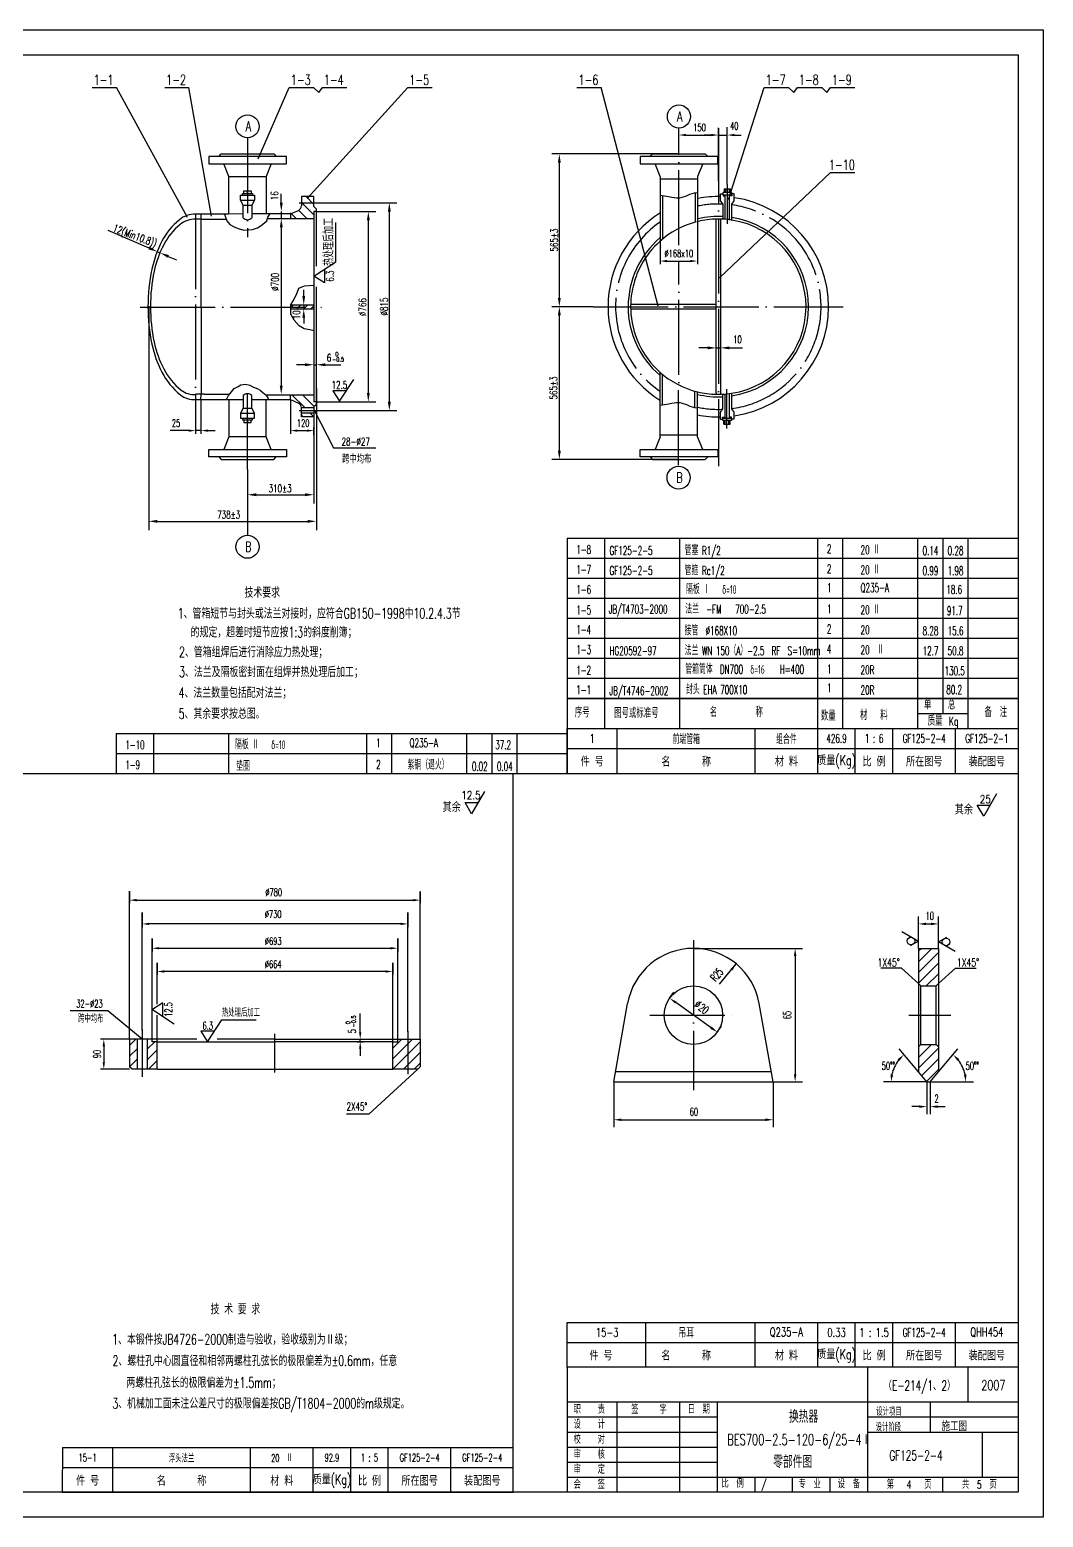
# Model space of a CAD drawing. Extents: x -187 to 2440, y 126 to 1474.
# Drawn here: x 1159 to 1563, y 126 to 720 of the extents above; entities that cross this region are included whole.
import ezdxf
from ezdxf.enums import TextEntityAlignment as Align

# ---------------------------------------------------------------- set-up
doc = ezdxf.new("R2010")
doc.units = 0
doc.header["$MEASUREMENT"] = 0
doc.linetypes.add('DASHDOT-M', pattern=[36, 30, -3, 0, -3])
doc.layers.get('0').update_dxf_attribs({"linetype": 'CONTINUOUS'})
for name, color, linetype in [('CDR_DWG1', 4, 'CONTINUOUS'), ('CDR_DWG2', 2, 'CONTINUOUS'), ('CDR_DWG3', 1, 'DASHDOT-M')]:
    doc.layers.add(name, color=color, linetype=linetype)
doc.styles.add('HZ', font='ROMANS', dxfattribs={"width": 0.7, "bigfont": 'HZ'})

msp = doc.modelspace()

# ---------------------------------------------------------------- linework, layer by layer
for p, q in [((722.24, 719.68), (1563.24, 719.68)), ((1563.24, 719.68), (1563.24, 125.68)), ((1183.68, 696.6), (1193.38, 696.6)), ((1221.69, 644.67), (1193.38, 696.6)), ((1212.6, 696.6), (1222.3, 696.6)), ((1231.23, 645.23), (1222.3, 696.6)), ((1249.89, 668.1), (1262.35, 696.6)), ((1262.35, 696.6), (1272.05, 696.6)), ((1269.53, 652.27), (1309.65, 696.6)), ((1272.05, 696.6), (1274.07, 694.59)), ((1274.07, 694.59), (1275.56, 696.6)), ((1275.56, 696.6), (1285.26, 696.6)), ((1309.65, 696.6), (1319.35, 696.6)), ((1377.16, 696.6), (1386.86, 696.6)), ((1409.57, 609.33), (1386.86, 696.6)), ((1437.68, 651.85), (1451.91, 696.6)), ((1451.91, 696.6), (1461.62, 696.6)), ((1461.62, 696.6), (1463.64, 694.59)), ((1463.64, 694.59), (1465.12, 696.6)), ((1465.12, 696.6), (1474.82, 696.6)), ((1474.82, 696.6), (1476.85, 694.59)), ((1476.85, 694.59), (1478.33, 696.6)), ((1478.33, 696.6), (1488.03, 696.6)), ((1417.82, 677.03), (1417.82, 678.88)), ((1420.62, 677.63), (1430.77, 677.63)), ((1430.77, 677.63), (1427.97, 677.63)), ((1433.57, 659.15), (1433.57, 680.54)), ((1433.57, 677.03), (1433.57, 678.88)), ((1433.57, 677.63), (1437.14, 677.63)), ((1433.57, 677.63), (1437.14, 677.63)), ((1437.14, 657.94), (1437.14, 680.71)), ((1437.14, 677.63), (1437.14, 678.88)), ((1439.94, 677.63), (1442.74, 677.63)), ((1417.82, 670.09), (1367.11, 670.09)), ((1370.11, 666.59), (1370.11, 612.59)), ((1433.97, 620.64), (1478.33, 662.67)), ((1478.33, 662.67), (1488.03, 662.67)), ((1259.14, 650.61), (1259.14, 654.11)), ((1259.14, 650.61), (1259.14, 654.11)), ((1410.41, 653.63), (1412.03, 653.29)), ((1420.84, 653.29), (1422.17, 653.98)), ((1422.17, 653.98), (1424.08, 654.51)), ((1424.08, 654.51), (1425.26, 654.69)), ((1269.37, 644.26), (1265.95, 647.68)), ((1272.16, 645.71), (1267.16, 650.71)), ((1272.16, 649.95), (1269.03, 653.09)), ((1273.15, 650.56), (1305.26, 650.56)), ((1412.03, 653.29), (1413.64, 653.11)), ((1413.64, 653.11), (1414.97, 652.76)), ((1414.97, 652.76), (1416.88, 652.58)), ((1416.88, 652.58), (1418.2, 652.58)), ((1418.2, 652.58), (1419.09, 652.76)), ((1419.09, 652.76), (1420.84, 653.29)), ((1236.53, 646.1), (1236.85, 644.89)), ((1236.85, 644.89), (1237.44, 643.37)), ((1237.44, 643.37), (1238.62, 641.96)), ((1238.62, 641.96), (1240.4, 640.91)), ((1251.15, 641.5), (1251.74, 642.08)), ((1251.74, 642.08), (1253.32, 643.37)), ((1262.81, 646.15), (1253.16, 646.13)), ((1253.32, 643.37), (1253.81, 644.79)), ((1253.81, 644.79), (1254.6, 646.08)), ((1254.6, 646.08), (1254.61, 646.13)), ((1259.14, 647.12), (1259.14, 644.27)), ((1259.14, 647.12), (1259.14, 644.27)), ((1265.13, 644.26), (1262.81, 646.58)), ((1262.81, 646.15), (1262.81, 644.26)), ((1273.23, 647.09), (1296.88, 647.09)), ((1280.86, 626.94), (1280.86, 642.74)), ((1293.88, 643.59), (1293.88, 574.59)), ((1302.26, 647.06), (1302.26, 571.11)), ((1425.22, 643.72), (1425.22, 626.06)), ((1206.44, 632.46), (1190.03, 639.55)), ((1240.4, 640.91), (1241.87, 640.33)), ((1241.87, 640.33), (1244.25, 639.62)), ((1244.25, 639.62), (1246.02, 639.73)), ((1246.02, 639.73), (1247.6, 639.97)), ((1247.6, 639.97), (1249.66, 640.56)), ((1249.66, 640.56), (1251.15, 641.5)), ((1259.12, 641.18), (1259.12, 577.59)), ((1209.71, 631.02), (1210.83, 630.56)), ((1410.31, 635.08), (1410.31, 626.06)), ((1214.05, 629.16), (1217.26, 627.77)), ((1272.16, 621.24), (1280.86, 626.94)), ((1276.33, 623.98), (1276.33, 618.61)), ((1413.11, 627.31), (1422.42, 627.31)), ((1276.33, 618.61), (1272.16, 621.24)), ((1263.87, 611.44), (1265.23, 613.97)), ((1265.23, 613.97), (1266.1, 616.51)), ((1266.1, 616.51), (1268.35, 617.4)), ((1268.1, 613.29), (1268.1, 615.76)), ((1268.35, 617.4), (1270.22, 617.56)), ((1270.22, 617.56), (1272.2, 617.71)), ((1206.22, 609.25), (1206.22, 519.87)), ((1263, 609.79), (1263.87, 611.44)), ((1263, 608.14), (1263, 609.79)), ((1263, 606.05), (1263, 608.14)), ((1264.24, 603.67), (1263, 606.05)), ((1263.35, 609.13), (1263.92, 609.7)), ((1265.15, 608.1), (1266.75, 609.7)), ((1267.98, 608.1), (1269.58, 609.7)), ((1268.1, 609.7), (1268.1, 608.14)), ((1270.81, 608.1), (1272.16, 609.45)), ((1383.51, 609.09), (1367.11, 609.09)), ((1383.51, 609.09), (1367.11, 609.09)), ((1266.23, 601.42), (1264.24, 603.67)), ((1268.22, 600.24), (1266.23, 601.42)), ((1268.1, 604.64), (1268.1, 602.33)), ((1270.59, 599.78), (1268.22, 600.24)), ((1370.11, 605.59), (1370.11, 550.73)), ((1272.2, 599.48), (1270.59, 599.78)), ((1268.66, 585.9), (1265.16, 585.9)), ((1272.16, 585.9), (1273.22, 585.9)), ((1276.72, 585.9), (1282.96, 585.9)), ((1239.3, 575.09), (1240.4, 576.38)), ((1240.4, 576.38), (1241.9, 577.2)), ((1241.9, 577.2), (1243.06, 577.94)), ((1243.06, 577.94), (1244.83, 578.1)), ((1244.83, 578.1), (1246.54, 577.69)), ((1246.54, 577.69), (1247.83, 577.04)), ((1247.83, 577.04), (1249.33, 576.38)), ((1250.91, 575.59), (1249.33, 576.38)), ((1273.17, 576.46), (1273.17, 530.49)), ((1282.34, 571.33), (1288.04, 580.03)), ((1224.93, 572.09), (1224.93, 558.35)), ((1227.09, 572.09), (1227.09, 558.35)), ((1237.25, 572.09), (1238.01, 573.62)), ((1238.01, 573.62), (1239.3, 575.09)), ((1250.91, 575.59), (1251.8, 574.85)), ((1251.8, 574.85), (1253.09, 573.8)), ((1253.09, 573.8), (1253.84, 572.49)), ((1253.84, 572.49), (1254.08, 572.09)), ((1262.81, 572.09), (1262.81, 573.91)), ((1262.81, 572.09), (1262.81, 573.91)), ((1262.81, 572.09), (1262.81, 558.35)), ((1262.81, 572.09), (1262.81, 558.35)), ((1268.48, 568.78), (1263.35, 573.91)), ((1272.29, 569.21), (1267.6, 573.91)), ((1273.23, 571.09), (1296.88, 571.09)), ((1279.71, 575.5), (1282.34, 571.33)), ((1285.08, 575.5), (1279.71, 575.5)), ((1412.03, 570.08), (1413.64, 570.26)), ((1413.64, 570.26), (1414.97, 570.61)), ((1414.97, 570.61), (1416.88, 570.79)), ((1416.88, 570.79), (1418.2, 570.79)), ((1418.2, 570.79), (1419.09, 570.61)), ((1419.09, 570.61), (1420.84, 570.08)), ((1267.93, 565.09), (1267.16, 565.86)), ((1272.16, 565.1), (1270.51, 566.75)), ((1272.16, 565.1), (1272.16, 530.44)), ((1272.33, 567.52), (1280.02, 552.71)), ((1273.15, 567.61), (1305.26, 567.61)), ((1410.41, 569.75), (1412.03, 570.08)), ((1420.84, 570.08), (1422.17, 569.39)), ((1422.17, 569.39), (1424.08, 568.86)), ((1424.08, 568.86), (1425.26, 568.68)), ((1222.13, 559.6), (1214.83, 559.6)), ((1227.09, 559.6), (1224.93, 559.6)), ((1229.89, 559.6), (1232.69, 559.6)), ((1229.89, 559.6), (1232.69, 559.6)), ((1265.61, 559.6), (1269.36, 559.6)), ((1272.16, 557.96), (1272.16, 560.85)), ((1280.02, 552.71), (1296.86, 552.71)), ((1417.71, 548.09), (1367.11, 548.09)), ((1245.66, 544.02), (1245.66, 517.83)), ((1249.16, 533.99), (1269.67, 533.99)), ((1273.17, 531.95), (1273.17, 519.87)), ((1209.72, 523.37), (1269.67, 523.37)), ((1523.24, 452.68), (1523.24, 516.68)), ((1373.25, 508.68), (1553.24, 508.68)), ((1373.25, 500.68), (1553.24, 500.68)), ((1373.25, 500.68), (1553.24, 500.68)), ((1373.25, 500.68), (1553.24, 500.68)), ((1373.25, 500.68), (1553.24, 500.68)), ((1373.25, 492.68), (1553.24, 492.68)), ((1373.25, 484.68), (1553.24, 484.68)), ((1373.25, 484.68), (1553.24, 484.68)), ((1373.25, 476.68), (1553.24, 476.68)), ((1373.25, 468.68), (1553.24, 468.68)), ((1373.25, 468.68), (1553.24, 468.68)), ((1373.25, 460.68), (1553.24, 460.68)), ((1373.25, 452.68), (1553.24, 452.68)), ((1553.24, 452.68), (1373.25, 452.68)), ((1523.24, 446.68), (1523.24, 452.68)), ((1513.24, 446.68), (1533.24, 446.68)), ((1343.25, 422.68), (1343.25, 438.68)), ((1193.25, 430.68), (1373.25, 430.68)), ((1373.24, 432.68), (1553.24, 432.68)), ((1373.25, 432.68), (1553.24, 432.68)), ((747.24, 422.68), (1553.24, 422.68)), ((1351.74, 135.68), (1351.74, 422.68)), ((1373.25, 422.68), (1553.24, 422.68)), ((1335.09, 406.57), (1332.52, 411.04)), ((1332.52, 411.04), (1337.67, 411.04)), ((1340.24, 415.5), (1335.09, 406.57)), ((1539.49, 405.63), (1536.91, 410.09)), ((1536.91, 410.09), (1542.07, 410.09)), ((1544.64, 414.55), (1539.49, 405.63)), ((1198.6, 316.56), (1198.6, 375.63)), ((1198.6, 375.53), (1198.6, 370.86)), ((1314.6, 316.43), (1314.6, 375.53)), ((1314.6, 375.53), (1314.6, 370.86)), ((1201.4, 372.11), (1311.8, 372.11)), ((1203.6, 320.19), (1203.6, 367.23)), ((1203.6, 367.23), (1203.6, 361.36)), ((1306.8, 362.61), (1206.4, 362.61)), ((1309.6, 319.46), (1309.6, 367.23)), ((1309.6, 367.23), (1309.6, 361.36)), ((1513.45, 352.84), (1513.45, 365.62)), ((1516.45, 362.62), (1518.45, 362.62)), ((1521.45, 352.84), (1521.45, 365.62)), ((1207.6, 356.81), (1207.6, 351.65)), ((1207.6, 316.56), (1207.6, 356.81)), ((1305.6, 356.73), (1305.6, 351.65)), ((1305.6, 316.52), (1305.6, 356.73)), ((1506.78, 359.61), (1513.45, 355.76)), ((1521.45, 355.42), (1524.78, 357.35)), ((1210.4, 352.9), (1302.8, 352.9)), ((1423.62, 352.84), (1467.22, 352.84)), ((1513.45, 355.76), (1510.11, 353.84)), ((1513.45, 347.45), (1518.84, 352.84)), ((1513.45, 351.69), (1514.6, 352.84)), ((1513.45, 343.2), (1521.45, 351.2)), ((1528.11, 351.57), (1521.45, 355.42)), ((1209.6, 330.59), (1209.6, 347.1)), ((1209.6, 347.1), (1209.6, 342.37)), ((1303.6, 315.53), (1303.6, 347.1)), ((1303.6, 347.1), (1303.6, 342.37)), ((1433.98, 338.57), (1440.72, 346.63)), ((1464.22, 349.84), (1464.22, 302.51)), ((1506.73, 344.9), (1498.48, 344.9)), ((1513.45, 338.84), (1506.73, 344.9)), ((1513.45, 338.96), (1521.45, 346.96)), ((1521.45, 338.84), (1528.16, 344.9)), ((1528.16, 344.9), (1536.41, 344.9)), ((1300.8, 343.62), (1212.4, 343.62)), ((1516.57, 337.84), (1521.45, 342.72)), ((1414.12, 332.95), (1415.86, 335.39)), ((1189.89, 327.84), (1174.89, 327.84)), ((1203.6, 316.58), (1189.89, 327.84)), ((1211.88, 331.06), (1207.72, 328.43)), ((1207.72, 328.43), (1216.42, 322.73)), ((1211.88, 325.7), (1211.88, 331.06)), ((1290.64, 319.38), (1290.64, 326.87)), ((1430.67, 321.14), (1416.56, 331.21)), ((1209.6, 314.44), (1209.6, 326.19)), ((1229.71, 315.58), (1235.42, 324.29)), ((1235.42, 324.29), (1249.17, 324.29)), ((1433.11, 319.4), (1434.86, 321.84)), ((1198.6, 316.56), (1187.05, 316.56)), ((1198.6, 314.03), (1201.15, 316.58)), ((1205.6, 312.55), (1208.64, 315.58)), ((1232.45, 319.75), (1227.09, 319.75)), ((1227.09, 319.75), (1229.71, 315.58)), ((1289.41, 316.58), (1291.89, 316.58)), ((1289.41, 315.58), (1291.89, 315.58)), ((1290.64, 315.58), (1290.64, 316.58)), ((1303.6, 308.73), (1311.46, 316.58)), ((1303.6, 312.97), (1307.22, 316.58)), ((1303.7, 304.58), (1314.6, 315.48)), ((1188.3, 313.76), (1188.3, 307.38)), ((1198.6, 309.79), (1201.6, 312.79)), ((1205.6, 308.31), (1209.6, 312.31)), ((1290.64, 312.78), (1290.64, 309.98)), ((1307.95, 304.58), (1314.6, 311.24)), ((1513.45, 303.48), (1505.69, 312.73)), ((1513.45, 309.26), (1518.69, 314.51)), ((1513.45, 305.02), (1521.45, 313.02)), ((1521.45, 303.48), (1529.2, 312.73)), ((1198.6, 304.58), (1187.05, 304.58)), ((1198.6, 305.55), (1201.6, 308.55)), ((1206.12, 304.58), (1209.6, 308.06)), ((1313.6, 304.58), (1294.05, 286.62)), ((1312.19, 304.58), (1314.6, 307)), ((1514.68, 302.01), (1521.45, 308.78)), ((1516.61, 299.7), (1521.45, 304.54)), ((1391.84, 299.51), (1391.84, 281.41)), ((1455.39, 299.51), (1455.39, 281.41)), ((1455.78, 299.51), (1467.22, 299.51)), ((1516.78, 299.51), (1499.52, 299.51)), ((1516.78, 299.51), (1516.78, 286.64)), ((1518.11, 299.51), (1518.11, 286.64)), ((1518.11, 299.51), (1535.37, 299.51)), ((1294.05, 286.62), (1285.22, 286.62)), ((1513.78, 289.64), (1510.78, 289.64)), ((1521.11, 289.64), (1524.11, 289.64)), ((1394.84, 284.41), (1452.39, 284.41)), ((1373.24, 195.49), (1553.24, 195.49)), ((1373.25, 195.49), (1553.24, 195.49)), ((1373.24, 185.71), (1553.24, 185.71)), ((1493.23, 135.71), (1493.23, 185.71)), ((1533.23, 171.71), (1533.23, 185.71)), ((1373.23, 171.71), (1553.23, 171.71)), ((1393.23, 135.71), (1393.23, 171.71)), ((1418.23, 135.71), (1418.23, 171.71)), ((1433.23, 135.71), (1433.23, 171.71)), ((1518.23, 159.71), (1518.23, 171.71)), ((1373.23, 165.71), (1433.23, 165.71)), ((1493.23, 165.71), (1553.23, 165.71)), ((1373.23, 159.71), (1433.23, 159.71)), ((1493.23, 159.71), (1553.23, 159.71)), ((1538.86, 159.71), (1538.86, 141.71)), ((1373.23, 153.71), (1433.23, 153.71)), ((1171.85, 145.49), (1351.85, 145.49)), ((1373.23, 147.71), (1433.23, 147.71)), ((1373.23, 141.71), (1553.23, 141.71)), ((1448.23, 135.71), (1448.23, 141.71)), ((1463.23, 135.71), (1463.23, 141.71)), ((1478.23, 135.71), (1478.23, 141.71)), ((1523.23, 135.71), (1523.23, 141.71)), ((1171.74, 135.68), (1351.74, 135.68)), ((1563.24, 125.68), (722.24, 125.68))]:
    msp.add_line(p, q)
for centre in [(1510.45, 355.76), (1524.45, 355.42)]:
    msp.add_circle(centre, 1.5)
for centre, radius, start, end in [((1224.93, 635.77), 10.31, 89.58685, 90), ((1516.78, 299.51), 14.25, 142.08086, 167.91914), ((1518.11, 299.51), 14.25, 12.08086, 37.91914)]:
    msp.add_arc(centre, radius, start, end)
for points in [[(1420.62, 678.1), (1420.62, 677.16), (1417.82, 677.63)], [(1430.77, 678.1), (1430.77, 677.16), (1433.57, 677.63)], [(1430.77, 678.1), (1430.77, 677.16), (1433.57, 677.63)], [(1439.94, 678.1), (1439.94, 677.16), (1437.14, 677.63)], [(1370.7, 666.59), (1369.53, 666.59), (1370.11, 670.09)], [(1259.73, 650.61), (1258.56, 650.61), (1259.14, 647.11)], [(1259.73, 650.61), (1258.56, 650.61), (1259.14, 647.11)], [(1302.85, 647.06), (1301.68, 647.06), (1302.26, 650.56)], [(1259.73, 640.76), (1258.56, 640.76), (1259.14, 644.26)], [(1259.73, 640.76), (1258.56, 640.76), (1259.14, 644.26)], [(1294.46, 643.59), (1293.3, 643.59), (1293.88, 647.09)], [(1206.21, 631.92), (1206.67, 632.99), (1209.65, 631.07)], [(1213.82, 628.63), (1214.28, 629.7), (1210.84, 630.55)], [(1413.11, 627.77), (1413.11, 626.84), (1410.31, 627.31)], [(1422.42, 627.77), (1422.42, 626.84), (1425.22, 627.31)], [(1268.69, 613.29), (1267.52, 613.29), (1268.1, 609.79)], [(1370.7, 612.59), (1369.53, 612.59), (1370.11, 609.09)], [(1268.69, 604.64), (1267.52, 604.64), (1268.1, 608.14)], [(1370.7, 605.59), (1369.53, 605.59), (1370.11, 609.09)], [(1268.66, 585.32), (1268.66, 586.49), (1272.16, 585.9)], [(1276.72, 585.32), (1276.72, 586.49), (1273.22, 585.9)], [(1259.7, 577.59), (1258.53, 577.59), (1259.12, 574.09)], [(1259.7, 577.59), (1258.53, 577.59), (1259.12, 574.09)], [(1294.46, 574.59), (1293.3, 574.59), (1293.88, 571.09)], [(1302.85, 571.11), (1301.68, 571.11), (1302.26, 567.61)], [(1222.13, 560.06), (1222.13, 559.13), (1224.93, 559.6)], [(1229.89, 560.06), (1229.89, 559.13), (1227.09, 559.6)], [(1265.61, 560.06), (1265.61, 559.13), (1262.81, 559.6)], [(1269.36, 560.06), (1269.36, 559.13), (1272.16, 559.6)], [(1370.7, 551.59), (1369.53, 551.59), (1370.11, 548.09)], [(1249.16, 533.4), (1249.16, 534.57), (1245.66, 533.99)], [(1268.66, 533.4), (1268.66, 534.57), (1272.16, 533.99)], [(1209.72, 522.79), (1209.72, 523.95), (1206.22, 523.37)], [(1269.67, 522.79), (1269.67, 523.95), (1273.17, 523.37)], [(1201.4, 372.58), (1201.4, 371.64), (1198.6, 372.11)], [(1311.8, 372.58), (1311.8, 371.64), (1314.6, 372.11)], [(1206.4, 363.08), (1206.4, 362.15), (1203.6, 362.61)], [(1306.8, 363.08), (1306.8, 362.15), (1309.6, 362.61)], [(1516.45, 363.12), (1516.45, 362.12), (1513.45, 362.62)], [(1518.45, 363.12), (1518.45, 362.12), (1521.45, 362.62)], [(1210.4, 353.37), (1210.4, 352.43), (1207.6, 352.9)], [(1302.8, 353.37), (1302.8, 352.43), (1305.6, 352.9)], [(1463.72, 349.84), (1464.72, 349.84), (1464.22, 352.84)], [(1438.42, 344.65), (1439.18, 344.01), (1440.72, 346.63)], [(1212.4, 344.08), (1212.4, 343.15), (1209.6, 343.62)], [(1300.8, 344.08), (1300.8, 343.15), (1303.6, 343.62)], [(1416.85, 331.62), (1416.27, 330.8), (1414.12, 332.95)], [(1430.96, 321.55), (1430.38, 320.73), (1433.11, 319.4)], [(1188.77, 313.76), (1187.84, 313.76), (1188.3, 316.56)], [(1291.11, 319.38), (1290.17, 319.38), (1290.64, 316.58)], [(1291.11, 312.78), (1290.17, 312.78), (1290.64, 315.58)], [(1505.89, 307.92), (1505.17, 308.62), (1507.62, 310.43)], [(1529, 307.92), (1529.72, 308.62), (1527.27, 310.43)], [(1188.77, 307.38), (1187.84, 307.38), (1188.3, 304.58)], [(1463.72, 302.51), (1464.72, 302.51), (1464.22, 299.51)], [(1502.34, 302.54), (1503.34, 302.44), (1502.52, 299.51)], [(1532.55, 302.54), (1531.55, 302.44), (1532.37, 299.51)], [(1513.78, 290.14), (1513.78, 289.14), (1516.78, 289.64)], [(1521.11, 290.14), (1521.11, 289.14), (1518.11, 289.64)], [(1394.84, 284.91), (1394.84, 283.91), (1391.84, 284.41)], [(1452.39, 284.91), (1452.39, 283.91), (1455.39, 284.41)]]:
    msp.add_solid(points)
at = {"layer": 'CDR_DWG1'}
for p, q in [((747.24, 709.68), (1553.24, 709.68)), ((1553.24, 709.68), (1553.24, 135.68)), ((1230.16, 669.09), (1230.16, 666.09)), ((1261.16, 669.09), (1230.16, 669.09)), ((1230.16, 666.09), (1261.16, 666.09)), ((1234.16, 669.09), (1235.16, 670.09)), ((1235.16, 670.09), (1256.16, 670.09)), ((1238.16, 661.09), (1236.16, 666.09)), ((1255.16, 666.09), (1253.16, 661.09)), ((1255.16, 666.09), (1255.16, 666.09)), ((1256.16, 670.09), (1257.16, 669.09)), ((1261.16, 666.09), (1261.16, 669.09)), ((1402.32, 669.09), (1402.32, 666.09)), ((1404.16, 669.09), (1402.32, 669.09)), ((1402.32, 666.09), (1404.16, 666.09)), ((1406.32, 669.09), (1404.16, 669.09)), ((1404.16, 666.09), (1406.33, 666.09)), ((1406.32, 669.09), (1407.32, 670.09)), ((1433.32, 669.09), (1406.32, 669.09)), ((1406.33, 666.09), (1408.35, 666.09)), ((1407.32, 670.09), (1408.62, 670.09)), ((1410.32, 661.09), (1408.32, 666.09)), ((1408.32, 666.09), (1433.32, 666.09)), ((1408.62, 670.09), (1428.32, 670.09)), ((1427.32, 666.09), (1425.32, 661.09)), ((1427.32, 666.09), (1427.32, 666.09)), ((1428.32, 670.09), (1429.32, 669.09)), ((1433.32, 666.09), (1433.32, 669.09)), ((1238.16, 646.1), (1238.16, 661.09)), ((1238.16, 661.09), (1253.16, 661.09)), ((1253.16, 661.09), (1253.16, 646.13)), ((1410.32, 661.09), (1410.32, 660.19)), ((1410.32, 660.21), (1425.23, 660.21)), ((1410.32, 660.19), (1410.32, 637.14)), ((1425.22, 661.12), (1425.22, 660.22)), ((1425.22, 660.22), (1425.22, 644.27)), ((1242.89, 651.59), (1242.89, 653.59)), ((1242.89, 653.59), (1248.39, 653.59)), ((1243.64, 653.59), (1243.64, 654.29)), ((1243.64, 654.29), (1247.64, 654.29)), ((1244.14, 654.29), (1244.14, 655.29)), ((1244.14, 655.29), (1247.14, 655.29)), ((1245.64, 654.29), (1245.64, 655.29)), ((1247.14, 655.29), (1247.14, 654.29)), ((1247.64, 654.29), (1247.64, 653.59)), ((1248.39, 653.59), (1248.39, 651.59)), ((1411.29, 653.48), (1411.29, 636.18)), ((1424.34, 654.4), (1424.34, 642.88)), ((1434.45, 651.34), (1434.45, 654.21)), ((1434.45, 654.21), (1435.44, 654.21)), ((1435.44, 654.21), (1435.44, 654.74)), ((1435.44, 653.72), (1435.44, 654.21)), ((1435.44, 653.72), (1435.44, 653.36)), ((1438.96, 654.74), (1435.45, 654.74)), ((1435.45, 653.75), (1438.96, 653.75)), ((1435.94, 656.18), (1438.46, 656.18)), ((1435.94, 656.18), (1435.94, 654.75)), ((1436.33, 643.88), (1436.33, 653.75)), ((1436.46, 656.18), (1436.46, 654.75)), ((1437.93, 656.18), (1437.93, 654.75)), ((1438.06, 643.7), (1438.06, 653.75)), ((1438.46, 656.18), (1438.46, 654.75)), ((1438.96, 654.21), (1438.96, 654.74)), ((1438.96, 653.72), (1438.96, 654.21)), ((1439.95, 654.21), (1438.96, 654.21)), ((1438.96, 653.75), (1438.96, 653.35)), ((1439.95, 651.34), (1439.95, 654.21)), ((1243.89, 649.59), (1242.89, 651.59)), ((1242.89, 651.59), (1248.39, 651.59)), ((1243.89, 644.59), (1243.89, 649.59)), ((1243.89, 649.59), (1247.39, 649.59)), ((1248.39, 651.59), (1247.39, 649.59)), ((1247.39, 649.59), (1247.39, 644.59)), ((1262.81, 646.15), (1265.98, 647.56)), ((1267.16, 653.09), (1267.16, 649.38)), ((1272.16, 653.09), (1267.16, 653.09)), ((1272.16, 649.09), (1272.16, 653.09)), ((1273.16, 648.09), (1272.16, 649.09)), ((1273.16, 647.35), (1273.16, 648.09)), ((1435.44, 649.98), (1434.45, 651.34)), ((1435.44, 653.35), (1436.32, 653.35)), ((1435.44, 645.12), (1435.44, 649.98)), ((1438.96, 653.35), (1438.08, 653.35)), ((1438.96, 649.98), (1439.95, 651.34)), ((1438.96, 644.57), (1438.96, 649.98)), ((1243.89, 646.11), (1224.93, 646.08)), ((1238.16, 646.1), (1224.93, 646.08)), ((1227.09, 644.08), (1224.93, 644.09)), ((1227.07, 646.08), (1227.07, 644.09)), ((1227.07, 646.08), (1227.07, 644.09)), ((1227.09, 644.08), (1228.44, 644.09)), ((1227.09, 644.08), (1228.44, 644.09)), ((1227.09, 644.08), (1227.1, 574.09)), ((1228.44, 644.09), (1237.15, 644.09)), ((1262.81, 646.15), (1247.39, 646.12)), ((1253.63, 644.26), (1262.99, 644.26)), ((1253.81, 644.26), (1262.99, 644.26)), ((1262.81, 646.15), (1262.81, 644.26)), ((1262.99, 644.26), (1272.26, 644.26)), ((1273.16, 647.09), (1272.16, 647.09)), ((1272.16, 647.09), (1272.16, 644.51)), ((1272.16, 644.51), (1272.16, 609.78)), ((1273.16, 625.24), (1273.16, 647.35)), ((1425.22, 644.27), (1425.22, 643.17)), ((1432.73, 610.21), (1432.73, 643.95)), ((1434.4, 643.95), (1434.4, 574.2)), ((1435.44, 643.92), (1435.44, 645.02)), ((1438.96, 643.53), (1438.96, 644.57)), ((1410.32, 637.14), (1410.31, 636.36)), ((1410.31, 636.36), (1410.31, 635.08)), ((1273.16, 571.26), (1273.16, 617.03)), ((1272.15, 609.7), (1263.24, 609.7)), ((1272.2, 608.14), (1263.24, 608.14)), ((1272.16, 609.78), (1272.16, 608.21)), ((1272.16, 608.21), (1272.16, 573.94)), ((1398.6, 610.13), (1432.74, 610.13)), ((1432.74, 608.13), (1398.6, 608.13)), ((1432.73, 607.99), (1432.73, 610.21)), ((1432.73, 574.7), (1432.73, 607.99)), ((1429.29, 592.64), (1425.79, 592.64)), ((1432.75, 592.68), (1434.42, 592.68)), ((1437.95, 592.64), (1443.27, 592.64)), ((1410.31, 581.81), (1410.31, 583.09)), ((1410.32, 581.03), (1410.31, 581.81)), ((1410.32, 557.98), (1410.32, 581.03)), ((1411.29, 569.93), (1411.29, 581.99)), ((1227.11, 574.09), (1224.98, 574.13)), ((1224.98, 572.09), (1243.89, 572.09)), ((1227.09, 572.09), (1227.1, 574.09)), ((1228.4, 574.09), (1227.11, 574.09)), ((1228.4, 574.09), (1238.38, 574.09)), ((1238.16, 572.09), (1238.16, 557.09)), ((1243.89, 573.59), (1243.89, 568.59)), ((1247.39, 568.59), (1247.39, 573.59)), ((1247.39, 572.09), (1262.81, 572.09)), ((1252.96, 573.91), (1262.94, 573.91)), ((1253.16, 557.09), (1253.16, 572.09)), ((1262.81, 572.09), (1266, 570.62)), ((1262.94, 573.91), (1272.26, 573.91)), ((1272.16, 573.94), (1272.16, 571.09)), ((1273.16, 571.09), (1272.16, 571.09)), ((1273.16, 570.09), (1273.16, 571.26)), ((1424.25, 568.84), (1424.25, 575.18)), ((1425.22, 573.9), (1425.22, 575)), ((1425.22, 557.95), (1425.22, 573.9)), ((1432.73, 574.7), (1432.74, 574.23)), ((1435.28, 574.2), (1435.28, 573.37)), ((1435.28, 573.37), (1435.28, 568.34)), ((1436.18, 574.3), (1436.18, 564.57)), ((1437.91, 574.4), (1437.91, 564.57)), ((1438.81, 574.49), (1438.81, 573.72)), ((1438.81, 573.72), (1438.81, 568.34)), ((1243.89, 568.59), (1242.89, 566.59)), ((1242.89, 566.59), (1242.89, 564.59)), ((1242.89, 566.59), (1248.39, 566.59)), ((1242.89, 564.59), (1248.39, 564.59)), ((1243.64, 564.59), (1243.64, 563.89)), ((1243.89, 568.59), (1247.39, 568.59)), ((1248.39, 566.59), (1247.39, 568.59)), ((1247.64, 563.89), (1247.64, 564.59)), ((1248.39, 564.59), (1248.39, 566.59)), ((1267.16, 566.77), (1267.16, 568.8)), ((1267.16, 568.8), (1267.16, 568.8)), ((1267.16, 565.09), (1267.16, 566.77)), ((1272.16, 565.09), (1267.16, 565.09)), ((1267.22, 568.78), (1272.19, 568.78)), ((1267.22, 566.75), (1272.19, 566.75)), ((1273.16, 570.09), (1272.16, 569.09)), ((1272.16, 569.09), (1272.16, 568.8)), ((1272.16, 568.8), (1272.16, 566.77)), ((1272.16, 566.77), (1272.16, 565.09)), ((1435.28, 568.34), (1434.29, 566.99)), ((1434.29, 566.99), (1434.29, 564.11)), ((1435.28, 564.6), (1435.28, 564.97)), ((1435.28, 564.97), (1436.17, 564.97)), ((1435.28, 564.6), (1435.28, 564.11)), ((1435.29, 564.58), (1438.81, 564.58)), ((1438.82, 564.97), (1437.92, 564.97)), ((1438.81, 568.34), (1439.79, 566.99)), ((1438.81, 564.6), (1438.82, 564.97)), ((1438.81, 564.6), (1438.81, 564.11)), ((1439.79, 566.99), (1439.79, 564.11)), ((1243.64, 563.89), (1247.64, 563.89)), ((1244.14, 563.89), (1244.14, 562.89)), ((1244.14, 562.89), (1247.14, 562.89)), ((1245.64, 563.89), (1245.64, 562.89)), ((1247.14, 562.89), (1247.14, 563.89)), ((1434.29, 564.11), (1435.28, 564.11)), ((1435.28, 564.11), (1435.28, 563.59)), ((1438.81, 563.59), (1435.29, 563.59)), ((1435.78, 562.15), (1435.78, 563.58)), ((1435.78, 562.15), (1438.31, 562.15)), ((1436.31, 562.15), (1436.31, 563.58)), ((1437.78, 562.15), (1437.78, 563.58)), ((1438.31, 562.15), (1438.31, 563.58)), ((1439.79, 564.11), (1438.81, 564.11)), ((1438.81, 564.11), (1438.81, 563.59)), ((1238.16, 557.09), (1236.16, 552.09)), ((1253.16, 557.09), (1238.16, 557.09)), ((1255.16, 552.09), (1253.16, 557.09)), ((1410.32, 557.09), (1408.32, 552.09)), ((1410.32, 557.09), (1410.32, 557.98)), ((1410.32, 557.96), (1425.23, 557.96)), ((1425.22, 557.05), (1425.22, 557.95)), ((1427.32, 552.09), (1425.32, 557.09)), ((1230.16, 549.09), (1230.16, 552.09)), ((1230.16, 552.09), (1261.16, 552.09)), ((1261.16, 549.09), (1230.16, 549.09)), ((1234.16, 549.09), (1235.16, 548.09)), ((1235.16, 548.09), (1256.16, 548.09)), ((1255.16, 552.09), (1255.16, 552.09)), ((1256.16, 548.09), (1257.16, 549.09)), ((1261.16, 552.09), (1261.16, 549.09)), ((1402.32, 549.09), (1402.32, 552.09)), ((1402.32, 552.09), (1404.16, 552.09)), ((1404.16, 549.09), (1402.32, 549.09)), ((1404.16, 552.09), (1406.33, 552.09)), ((1406.32, 549.09), (1404.16, 549.09)), ((1406.32, 549.09), (1407.32, 548.09)), ((1433.32, 549.09), (1406.32, 549.09)), ((1406.33, 552.09), (1408.35, 552.09)), ((1407.32, 548.09), (1408.62, 548.09)), ((1408.32, 552.09), (1433.32, 552.09)), ((1408.62, 548.09), (1428.32, 548.09)), ((1427.32, 552.09), (1427.32, 552.09)), ((1428.32, 548.09), (1429.32, 549.09)), ((1433.32, 552.09), (1433.32, 549.09)), ((1373.25, 516.68), (1553.24, 516.68)), ((1373.25, 516.68), (1373.25, 422.68)), ((1388.25, 452.68), (1388.25, 516.68)), ((1418.24, 452.68), (1418.24, 516.68)), ((1473.24, 452.68), (1473.24, 516.68)), ((1483.24, 452.68), (1483.24, 516.68)), ((1513.24, 452.68), (1513.24, 516.68)), ((1533.24, 452.68), (1533.24, 516.68)), ((1388.25, 440.68), (1388.25, 452.68)), ((1418.24, 440.68), (1418.24, 452.68)), ((1473.24, 440.68), (1473.24, 452.68)), ((1483.24, 440.68), (1483.24, 452.68)), ((1513.24, 440.68), (1513.24, 452.68)), ((1533.24, 440.68), (1533.24, 452.68)), ((1373.24, 440.68), (1553.24, 440.68)), ((1373.24, 422.68), (1373.24, 440.68)), ((1393.24, 422.68), (1393.24, 440.68)), ((1448.24, 422.68), (1448.24, 440.68)), ((1473.24, 422.68), (1473.24, 440.68)), ((1488.24, 422.68), (1488.24, 440.68)), ((1503.24, 422.68), (1503.24, 440.68)), ((1528.24, 422.68), (1528.24, 440.68)), ((1193.25, 438.68), (1373.25, 438.68)), ((1193.25, 438.68), (1193.25, 422.68)), ((1208.25, 422.68), (1208.25, 438.68)), ((1238.25, 422.68), (1238.25, 438.68)), ((1293.25, 422.68), (1293.25, 438.68)), ((1303.25, 422.68), (1303.25, 438.68)), ((1333.25, 422.68), (1333.25, 438.68)), ((1353.25, 422.68), (1353.25, 438.68)), ((1513.45, 352.84), (1513.45, 338.84)), ((1513.45, 352.84), (1521.45, 352.84)), ((1521.45, 352.84), (1521.45, 338.84)), ((1513.45, 338.84), (1513.45, 303.48)), ((1514.45, 337.84), (1513.45, 338.84)), ((1521.45, 338.84), (1520.45, 337.84)), ((1521.45, 338.84), (1521.45, 303.48)), ((1514.45, 314.51), (1514.45, 337.84)), ((1514.45, 337.84), (1520.45, 337.84)), ((1520.45, 314.51), (1520.45, 337.84)), ((1391.84, 299.51), (1397.35, 330.8)), ((1455.39, 299.51), (1449.88, 330.8)), ((1198.6, 316.58), (1198.6, 305.58)), ((1201.6, 316.58), (1198.6, 316.58)), ((1205.6, 316.58), (1201.6, 316.58)), ((1201.6, 316.58), (1201.6, 304.58)), ((1205.6, 316.58), (1205.6, 304.58)), ((1207.6, 316.58), (1205.6, 316.58)), ((1207.6, 315.58), (1207.6, 316.58)), ((1209.6, 315.58), (1207.6, 315.58)), ((1225.49, 316.58), (1207.86, 316.58)), ((1209.6, 304.58), (1209.6, 315.58)), ((1209.6, 315.58), (1256.6, 315.58)), ((1256.6, 316.58), (1233.6, 316.58)), ((1256.6, 316.58), (1305.6, 316.58)), ((1303.6, 315.58), (1256.6, 315.58)), ((1303.6, 315.58), (1305.6, 315.58)), ((1303.6, 304.58), (1303.6, 315.58)), ((1305.6, 315.58), (1305.6, 316.58)), ((1305.6, 316.58), (1314.6, 316.58)), ((1314.6, 316.58), (1314.6, 305.58)), ((1514.45, 314.51), (1513.45, 313.51)), ((1513.45, 313.51), (1514.45, 314.51)), ((1514.45, 314.51), (1520.45, 314.51)), ((1520.45, 314.51), (1521.45, 313.51)), ((1199.6, 304.58), (1198.6, 305.58)), ((1201.6, 304.58), (1199.6, 304.58)), ((1205.6, 304.58), (1201.6, 304.58)), ((1209.6, 304.58), (1205.6, 304.58)), ((1209.6, 304.58), (1303.6, 304.58)), ((1313.6, 304.58), (1303.6, 304.58)), ((1313.6, 304.58), (1314.6, 305.58)), ((1454.69, 303.48), (1392.54, 303.48)), ((1516.78, 299.51), (1513.45, 303.48)), ((1518.11, 299.51), (1521.45, 303.48)), ((1391.84, 299.51), (1455.39, 299.51)), ((1516.78, 299.51), (1518.11, 299.51)), ((1373.24, 203.49), (1553.24, 203.49)), ((1373.24, 185.49), (1373.24, 203.49)), ((1373.25, 203.49), (1553.24, 203.49)), ((1373.25, 203.49), (1553.24, 203.49)), ((1404.69, 185.49), (1404.69, 203.49)), ((1448.24, 185.49), (1448.24, 203.49)), ((1473.24, 185.49), (1473.24, 203.49)), ((1488.24, 185.49), (1488.24, 203.49)), ((1503.24, 185.49), (1503.24, 203.49)), ((1528.24, 185.49), (1528.24, 203.49)), ((1373.24, 185.71), (1373.24, 135.68)), ((1373.24, 185.71), (1553.24, 185.71)), ((1493.23, 135.71), (1493.23, 185.71)), ((1171.85, 153.49), (1171.74, 135.68)), ((1171.85, 153.49), (1351.85, 153.49)), ((1191.85, 135.49), (1191.85, 153.49)), ((1246.85, 135.49), (1246.85, 153.49)), ((1271.85, 135.49), (1271.85, 153.49)), ((1286.85, 135.49), (1286.85, 153.49)), ((1301.85, 135.49), (1301.85, 153.49)), ((1326.85, 135.49), (1326.85, 153.49)), ((1553.24, 135.68), (747.24, 135.68))]:
    msp.add_line(p, q, dxfattribs=at)
msp.add_circle((1423.62, 326.18), 11.67, dxfattribs=at)
for centre, radius, start, end in [((1265.16, 649.38), 2, 293.97662, 0), ((1432.46, 609.24), 44, 279.64301, 279.64301), ((1432.61, 609.09), 44, 80.35699, 80.35699), ((1441.63, 609.24), 44, 260.35699, 260.35699), ((1441.78, 609.09), 44, 99.64301, 99.64301), ((1433.57, 609.09), 44, 88.79799, 100.50353), ((1433.57, 609.09), 44, 278.22959, 81.61843), ((1235.16, 623.1), 26.59, 128.89056, 152.81889), ((1234.58, 622.33), 25.16, 128.8485, 152.78389), ((1224.93, 635.77), 10.31, 90, 128.89056), ((1224.93, 634.3), 9.78, 90.01072, 128.8485), ((1245.64, 646.24), 2.41, 223.35475, 316.64525), ((1433.57, 609.09), 44, 122.045, 237.95435), ((1433.57, 609.09), 35, 104.67294, 131.94559), ((1433.57, 609.09), 36, 86.90672, 102.92965), ((1433.57, 609.09), 35, 91.34767, 103.30244), ((1433.57, 609.09), 35, 88.62821, 91.34767), ((1433.57, 609.09), 35, 86.94149, 88.62821), ((1433.57, 609.09), 35, 85.46503, 86.94149), ((1433.57, 609.09), 35, 81.08561, 85.46503), ((1433.57, 609.09), 35, 278.67038, 81.07774), ((1433.57, 609.09), 36, 278.45106, 81.34872), ((1433.57, 609.09), 36, 130.32152, 229.54056), ((1251.61, 614.65), 45.09, 152.81889, 167.9919), ((1250.1, 614.34), 42.62, 152.78389, 167.97437), ((1433.57, 609.09), 35, 131.94559, 151.26635), ((1277.77, 609.09), 71.84, 167.9919, 180), ((1433.57, 609.09), 35, 151.26635, 164.84576), ((1274.78, 609.09), 67.85, 167.97437, 180), ((1433.57, 609.09), 35, 164.84576, 178.15457), ((1277.77, 609.09), 71.84, 180, 192.0081), ((1274.78, 609.09), 67.85, 180, 192.02563), ((1433.57, 609.09), 35, 178.15457, 181.8018), ((1433.57, 609.09), 35, 181.8018, 228.19543), ((1251.61, 603.52), 45.09, 192.0081, 207.18111), ((1250.1, 603.83), 42.62, 192.02563, 207.21611), ((1236.52, 595.77), 28.13, 207.18111, 231.10944), ((1235.87, 596.51), 26.62, 207.21611, 231.1515), ((1433.57, 609.09), 35, 228.19543, 256.22208), ((1224.06, 580.32), 8.28, 231.10944, 276.02592), ((1224.11, 581.9), 7.86, 231.1515, 276.01967), ((1224.93, 583.87), 9.78, 270, 270.29108), ((1224.93, 582.4), 10.31, 270, 270.27522), ((1245.64, 571.93), 2.41, 43.35475, 136.64525), ((1265.16, 568.8), 2, 0, 65.32878), ((1433.57, 609.09), 36, 256.59713, 272.76162), ((1433.57, 609.09), 35, 256.22208, 268.52434), ((1433.57, 609.09), 35, 268.60898, 271.39385), ((1433.57, 609.09), 35, 271.39631, 272.80103), ((1433.57, 609.09), 35, 272.80721, 278.67038), ((1433.57, 609.09), 44, 259.2197, 270.94713), ((1423.62, 326.18), 26.67, 9.99015, 170.00985)]:
    msp.add_arc(centre, radius, start, end, dxfattribs=at)
for points in [[(1429.29, 592.06), (1429.29, 593.22), (1432.79, 592.64)], [(1437.95, 592.06), (1437.95, 593.22), (1434.45, 592.64)]]:
    msp.add_solid(points, dxfattribs=at)
at = {"layer": 'CDR_DWG2'}
for centre in [(1417.82, 685.03), (1245.66, 681.1), (1417.7, 540.83), (1245.66, 513.23)]:
    msp.add_circle(centre, 4.6, dxfattribs=at)
at = {"layer": 'CDR_DWG3', "linetype": 'DASHDOT-M'}
for p, q in [((1417.78, 633.62), (1417.82, 680.42)), ((1433.57, 680.42), (1433.57, 545.43)), ((1245.66, 676.5), (1245.66, 636.9)), ((1437.14, 657.88), (1437.14, 642.2)), ((1266.29, 650.56), (1273.09, 650.56)), ((1224.93, 646.09), (1224.93, 572.09)), ((1417.71, 545.79), (1417.78, 627.31)), ((1202.78, 608.94), (1275.16, 608.94)), ((1383.57, 609.09), (1483.33, 609.09)), ((1245.66, 544.09), (1245.66, 577.09)), ((1245.66, 544.09), (1245.66, 577.09)), ((1436.99, 560.45), (1436.99, 576.12)), ((1266.29, 567.61), (1273.09, 567.61)), ((1423.62, 356.06), (1423.62, 296.24)), ((1406.18, 326.18), (1440.22, 326.18)), ((1509.58, 326.18), (1526.33, 326.18)), ((1203.6, 320.39), (1203.6, 301.58)), ((1256.6, 303.23), (1256.6, 318.74)), ((1309.6, 319.79), (1309.6, 302.55))]:
    msp.add_line(p, q, dxfattribs=at)
for start, end in [(87.46837, 101.24706), (277.26656, 82.42566), (124.57092, 235.52298), (258.30338, 272.43771)]:
    msp.add_arc((1433.57, 609.09), 41, start, end, dxfattribs=at)

# ---------------------------------------------------------------- texts
at = {"style": 'HZ'}
for s, height, width, p in [('150', 3, 0.65, (1423.58, 679.13)), ('40', 3, 0.65, (1438.27, 679.77)), ('%%c168x10', 3, 0.65, (1412.08, 628.81)), ('6', 3, 0.7, (1277.29, 587.2)), ('-0.5', 1.7, 0.7, (1279.47, 587.2)), ('0', 1.7, 0.7, (1280.72, 589.28)), ('25', 3, 0.65, (1215.46, 561.1)), ('120', 3, 0.65, (1265.37, 561.1)), ('跨中均布', 3.2, 0.7, (1283.44, 546.57)), ('1-8', 3.5, 0.6, (1376.85, 510.38)), ('GF125-2-5', 3.5, 0.6, (1390.14, 509.95)), ('管塞 R1/2 ', 3.5, 0.6, (1420.14, 509.95)), ('20 Ⅱ', 3.5, 0.6, (1490.35, 510.28)), ('1-7', 3.5, 0.6, (1376.85, 502.38)), ('GF125-2-5', 3.5, 0.6, (1390.14, 501.95)), ('管箍 Rc1/2 ', 3.5, 0.6, (1420.14, 501.95)), ('20 Ⅱ', 3.5, 0.6, (1490.35, 502.28)), ('技术要求', 4.2, 0.65, (1244.44, 492.85)), ('1-6', 3.5, 0.6, (1376.85, 494.38)), ('隔板 Ⅰ   δ=10', 3.5, 0.6, (1420.66, 494.4)), ('Q235-A', 3.5, 0.6, (1490.35, 495.12)), ('18.6', 3.5, 0.6, (1524.55, 494.4)), ('1、管箱短节与封头或法兰对接时，应符合GB150-1998中10.2.4.3节', 4.2, 0.65, (1217.83, 484.53)), ('1-5', 3.5, 0.6, (1376.85, 486.2)), ('JB/T4703-2000', 3.5, 0.6, (1389.81, 486.51)), ('法兰  -FM   700-2.5', 3.5, 0.6, (1420.38, 486.51)), ('20 Ⅱ', 3.5, 0.6, (1490.35, 486.28)), ('的规定，超差时短节应按1:3的斜度削簿；', 4.2, 0.65, (1222.96, 477.01)), ('1-4', 3.5, 0.6, (1376.85, 478.38)), ('接管  %%C168X10', 3.5, 0.6, (1420.14, 477.95)), ('20  ', 3.5, 0.6, (1490.35, 478.28)), ('2、管箱组焊后进行消除应力热处理；', 4.2, 0.65, (1218.36, 469.1)), ('1-3', 3.5, 0.6, (1376.85, 470.38)), ('HG20592-97', 3.5, 0.6, (1390.14, 469.95)), ('法兰 WN 150（A）-2.5  RF  S=10mm', 3.5, 0.6, (1420.14, 469.95)), ('20  Ⅱ', 3.5, 0.6, (1490.35, 470.28)), ('3、法兰及隔板密封面在组焊并热处理后加工；', 4.2, 0.65, (1218.36, 461.15)), ('1-2', 3.5, 0.6, (1376.85, 462.2)), ('管箱筒体  DN700  δ=16   H=400', 3.5, 0.6, (1420.38, 462.51)), ('20R', 3.5, 0.6, (1490.35, 462.28)), ('4、法兰数量包括配对法兰；', 4.2, 0.65, (1218.18, 452.86)), ('1-1', 3.5, 0.6, (1376.85, 454.38)), ('JB/T4746-2002', 3.5, 0.6, (1390.14, 453.95)), ('封头 EHA 700X10', 3.5, 0.6, (1420.66, 454.4)), ('20R', 3.5, 0.6, (1490.35, 454.28)), ('80.2', 3.5, 0.6, (1524.55, 454.4)), ('单', 3.5, 0.65, (1515.64, 448.33)), ('总', 3.5, 0.65, (1525.17, 448.33)), ('5、其余要求按总图。', 4.2, 0.65, (1218.18, 444.5)), ('序号', 3.5, 0.65, (1376.3, 445.13)), ('图号或标准号', 3.5, 0.65, (1391.97, 444.94)), ('名         称', 3.5, 0.65, (1430.16, 445.32)), ('数量', 3.5, 0.65, (1474.47, 443.87)), ('材   料', 3.5, 0.65, (1490.12, 444.07)), ('质量', 3.5, 0.65, (1517.14, 441.84)), ('备  注', 3.5, 0.65, (1539.78, 445.29)), ('Kg', 3.5, 0.65, (1525.56, 441.79)), ('1-10', 3.5, 0.6, (1196.85, 432.38)), ('隔板 Ⅱ   δ=10', 3.5, 0.6, (1240.67, 432.4)), ('Q235-A', 3.5, 0.6, (1310.35, 433.13)), ('37.2', 3.5, 0.6, (1344.56, 432.4)), ('1-9', 3.5, 0.6, (1196.85, 424.38)), ('垫圈', 3.5, 0.6, (1241.15, 423.8)), ('其余', 4, 0.7, (1323.52, 407.29)), ('12.5', 3.2, 0.8, (1330.99, 412.43)), ('其余', 4, 0.7, (1527.92, 406.34)), ('25', 3.2, 0.8, (1537.93, 410.79)), ('10', 3.2, 0.6, (1516.33, 364.22)), ('1X45%%D', 3.2, 0.7, (1497.12, 345.6)), ('1X45%%D', 3.2, 0.7, (1528.78, 345.6)), ('跨中均布', 3, 0.65, (1178.06, 323.24)), ('50%%d%%d', 3.2, 0.6, (1498.78, 304.34)), ('50%%d%%d', 3.2, 0.6, (1532.3, 304.34)), ('2X45%%d', 3.2, 0.65, (1285.22, 288.06)), ('2', 3.2, 0.6, (1519.86, 291.24)), ('60', 3.2, 0.6, (1422.18, 286.01)), ('           技 术 要 求', 4.2, 0.65, (1208.53, 206.7)), ('1、本锻件按JB4726-2000制造与验收，验收级别为Ⅱ级；', 4.2, 0.65, (1191.66, 194.62)), ('2、螺柱孔中心圆直径和相邻两螺柱孔弦长的极限偏差为%%P0.6mm，任意', 4.2, 0.65, (1191.79, 186.08)), ('  两螺柱孔弦长的极限偏差为%%P1.5mm；', 4.2, 0.65, (1193.58, 177.36)), ('（E-214/1、2）', 4, 0.65, (1499.47, 176.27)), ('2007', 4, 0.7, (1538.55, 176.44)), ('3、机械加工面未注公差尺寸的极限偏差按GB/T1804-2000的m级规定。', 4.2, 0.65, (1191.72, 169.08)), ('职    责', 3.2, 0.7, (1375.79, 167.09)), ('签     字', 3.2, 0.7, (1398.81, 167.04)), ('日  期', 3.2, 0.7, (1421.35, 167.13)), ('设计项目', 3, 0.65, (1496.58, 166.25)), ('设    计', 3.2, 0.7, (1375.79, 161.09)), ('设计阶段', 3, 0.65, (1496.37, 160.1)), ('施工图', 4, 0.65, (1522.64, 160.1)), ('校    对', 3.2, 0.7, (1375.79, 155.09)), ('BES700-2.5-120-6/25-4Ⅰ', 4.41, 0.65, (1437.18, 154.48)), ('审    核', 3.2, 0.7, (1375.79, 149.09)), ('GF125-2-4', 4, 0.65, (1501.82, 148.38)), ('审    定', 3.2, 0.7, (1375.79, 143.09)), ('会    签', 3.2, 0.7, (1375.79, 137.09)), ('比  例', 3.2, 0.7, (1434.82, 137.51)), ('/', 3.2, 0.7, (1450.78, 137.33)), ('专  业', 3.2, 0.7, (1465.6, 137.31)), ('设  备', 3.2, 0.7, (1481.18, 137.3)), ('第   4   页', 3.2, 0.7, (1500.77, 137.1)), ('共  5  页', 3.2, 0.7, (1530.77, 137.1))]:
    msp.add_text(s, height=height, dxfattribs=dict(at, width=width)).set_placement(p)
for s, height, rotation, width, p in [('16', 3, 90, 0.7, (1257.96, 653.42)), ('12(Min10.8))', 3, 339.15926, 0.7, (1200.24, 636.02)), ('热处理后加工', 3.5, 90, 0.7, (1279.97, 634.96)), ('565%%P3 ', 3, 90, 0.7, (1369.57, 636.42)), ('%%C700 ', 3, 90, 0.7, (1258.16, 619.72)), ('6.3', 3, 90, 0.7, (1280.06, 621.31)), ('%%C766', 3, 90, 0.7, (1293.06, 608.92)), ('%%C815', 3, 90, 0.7, (1301.66, 609.12)), ('10', 3, 90, 0.7, (1266.74, 605.81)), ('565%%P3 ', 3, 90, 0.7, (1369.27, 577.32)), ('12.5', 3, 90, 0.65, (1215.59, 328.43)), ('5', 3, 90, 0.65, (1288.87, 319.75)), ('90', 3, 90, 0.65, (1187.1, 310.64))]:
    msp.add_text(s, height=height, rotation=rotation, dxfattribs=dict(at, width=width)).set_placement(p, align=Align.CENTER)
for s, height, width, p in [('12.5', 3, 0.7, (1282.34, 576.33)), ('28-%%C27', 3, 0.7, (1288.86, 553.72)), ('310%%P3', 3, 0.7, (1258.66, 535.02)), ('738%%P3 ', 3, 0.7, (1238.86, 524.52)), ('紫铜（退火）', 3.5, 0.6, (1317.74, 424.3)), ('%%C780 ', 3, 0.65, (1256.77, 373.72)), ('%%C730 ', 3, 0.65, (1256.57, 365)), ('%%C693 ', 3, 0.65, (1256.57, 354.22)), ('%%C664 ', 3, 0.65, (1256.57, 345)), ('32-%%C23', 3, 0.65, (1182.59, 329.25)), ('热处理后加工', 3, 0.65, (1243.04, 325.61)), ('6.3', 3, 0.65, (1229.79, 320.48))]:
    msp.add_text(s, height=height, dxfattribs=dict(at, width=width)).set_placement(p, align=Align.CENTER)
for s, height, width, p in [('2', 3.5, 0.6, (1477.79, 512.39)), ('0.14', 3.5, 0.6, (1518.24, 511.66)), ('0.28', 3.5, 0.6, (1528.24, 511.66)), ('2', 3.5, 0.6, (1477.79, 504.39)), ('0.99', 3.5, 0.6, (1518.24, 503.66)), ('1.98', 3.5, 0.6, (1528.24, 503.66)), ('1', 3.5, 0.6, (1477.79, 496.9)), ('1', 3.5, 0.6, (1477.79, 488.39)), ('91.7', 3.5, 0.6, (1527.91, 487.69)), ('2', 3.5, 0.6, (1477.79, 480.39)), ('8.28', 3.5, 0.6, (1518.24, 479.66)), ('15.6', 3.5, 0.6, (1528.24, 479.66)), ('4', 3.5, 0.6, (1477.79, 472.39)), ('12.7', 3.5, 0.6, (1518.24, 471.66)), ('50.8', 3.5, 0.6, (1528.24, 471.66)), ('1', 3.5, 0.6, (1477.79, 464.39)), ('130.5', 3.5, 0.6, (1527.91, 463.69)), ('1', 3.5, 0.6, (1477.79, 456.9)), ('1', 3.5, 0.6, (1297.79, 434.9)), ('1', 3.5, 0.6, (1383.24, 436.68)), ('前端管箱', 3.5, 0.6, (1420.74, 436.68)), ('组合件', 3.5, 0.6, (1460.74, 436.68)), ('426.9', 3.5, 0.6, (1480.74, 436.68)), ('1 : 6', 3.5, 0.6, (1495.74, 436.68)), ('GF125-2-4', 3.5, 0.6, (1515.74, 436.68)), ('GF125-2-1', 3.5, 0.6, (1540.74, 436.68)), ('2', 3.5, 0.6, (1297.9, 426.26)), ('件 号', 4, 0.7, (1383.24, 427.68)), ('名      称', 4, 0.7, (1420.74, 427.68)), ('材 料', 4, 0.7, (1460.74, 427.68)), ('质量(Kg)', 4, 0.7, (1480.74, 427.68)), ('比 例', 4, 0.7, (1495.74, 427.68)), ('所在图号', 4, 0.7, (1515.74, 427.68)), ('装配图号', 4, 0.7, (1540.74, 427.68)), ('0.02', 3.5, 0.6, (1338.35, 425.52)), ('0.04', 3.5, 0.6, (1348.35, 425.52)), ('15-3', 3.5, 0.7, (1389.19, 199.49)), ('吊耳', 3.5, 0.7, (1420.74, 199.49)), ('Q235-A', 3.5, 0.7, (1460.74, 199.49)), ('0.33', 3.5, 0.7, (1480.74, 199.49)), ('1 : 1.5', 3.5, 0.7, (1495.74, 199.49)), ('GF125-2-4', 3.5, 0.6, (1515.74, 199.49)), ('QHH454', 3.5, 0.7, (1540.74, 199.49)), ('件 号', 4, 0.7, (1386.72, 190.49)), ('名      称', 4, 0.7, (1420.74, 190.49)), ('材 料', 4, 0.7, (1460.74, 190.49)), ('质量(Kg)', 4, 0.7, (1480.74, 190.49)), ('比 例', 4, 0.7, (1495.74, 190.49)), ('所在图号', 4, 0.7, (1515.74, 190.49)), ('装配图号', 4, 0.7, (1540.74, 190.49)), (' 换热器', 5, 0.65, (1466.47, 166.14)), ('15-1', 3, 0.65, (1181.85, 149.49)), ('浮头法兰', 3, 0.65, (1219.35, 149.49)), ('20  Ⅱ', 3, 0.65, (1259.35, 149.49)), ('92.9', 3, 0.65, (1279.35, 149.49)), ('1 : 5', 3, 0.65, (1294.35, 149.49)), ('GF125-2-4', 3, 0.65, (1314.35, 149.49)), ('GF125-2-4', 3, 0.65, (1339.35, 149.49)), ('零部件图', 5, 0.65, (1463.24, 148.08)), ('件 号', 4, 0.7, (1181.85, 140.49)), ('名      称', 4, 0.7, (1219.35, 140.49)), ('材 料', 4, 0.7, (1259.35, 140.49)), ('质量(Kg)', 4, 0.7, (1279.35, 140.49)), ('比 例', 4, 0.7, (1294.35, 140.49)), ('所在图号', 4, 0.7, (1314.35, 140.49)), ('装配图号', 4, 0.7, (1339.35, 140.49))]:
    msp.add_text(s, height=height, dxfattribs=dict(at, width=width)).set_placement(p, align=Align.MIDDLE)
for s, height, rotation, width, p in [('R25', 3.2, 50, 0.6, (1432.55, 339.36)), ('%%c', 3.2, 321.91219, 0.65, (1423.71, 329.83)), ('20', 3.2, 321.91219, 0.65, (1425.35, 328.55)), ('65', 3.2, 90, 0.6, (1462.62, 324.58)), ('0', 1.7, 90, 0.7, (1286.59, 322.57)), ('-0.5', 1.7, 90, 0.7, (1288.88, 321.32))]:
    msp.add_text(s, height=height, rotation=rotation, dxfattribs=dict(at, width=width)).set_placement(p)
at = {"layer": 'CDR_DWG1', "style": 'HZ', "width": 0.7}
for s, p in [('1-1', (1188.23, 699.68)), ('1-2', (1217.15, 699.68)), ('1-3', (1266.9, 699.68)), ('1-4', (1280.11, 699.68)), ('1-5', (1314.2, 699.68)), ('1-6', (1381.71, 699.68)), ('1-7', (1456.46, 699.68)), ('1-8', (1469.67, 699.68)), ('1-9', (1482.88, 699.68)), ('1-10', (1482.88, 665.74))]:
    msp.add_text(s, height=4, dxfattribs=at).set_placement(p, align=Align.MIDDLE)
msp.add_text('10', height=3, dxfattribs=at).set_placement((1441.17, 594.52), align=Align.CENTER)
at = {"layer": 'CDR_DWG2', "style": 'HZ', "width": 0.7}
for s, p in [('A', (1245.99, 679.11)), ('A', (1418.16, 683.04)), ('B', (1418.04, 538.84)), ('B', (1245.99, 511.25))]:
    msp.add_text(s, height=4, dxfattribs=at).set_placement(p, align=Align.CENTER)

doc.saveas('drawing.dxf')
